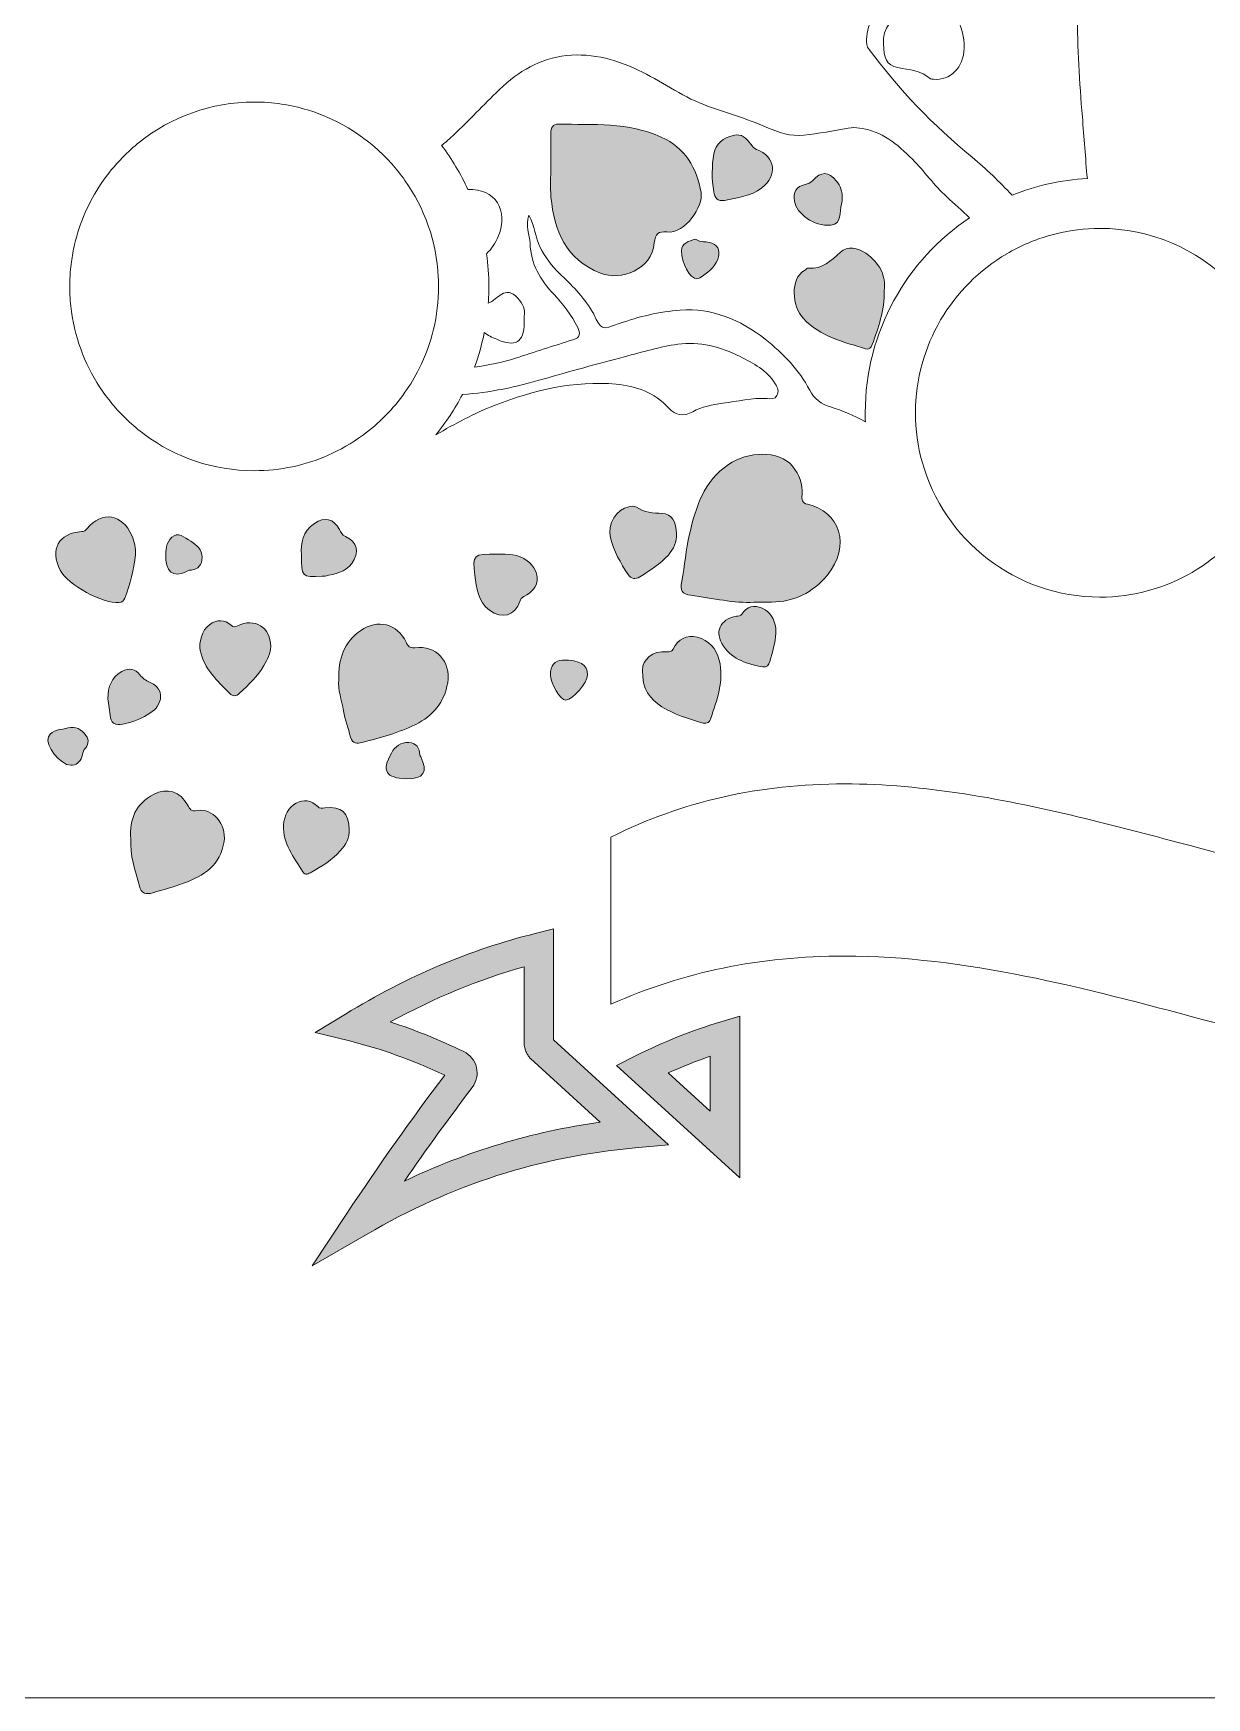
# Model space of a CAD drawing. Header units: inches. Extents: x 0 to 12, y -12 to 0.
# Drawn here: x 2.3 to 6.04, y -12 to -6.7 of the extents above; entities that cross this region are included whole.
import ezdxf

# ---------------------------------------------------------------- set-up
doc = ezdxf.new("R2010")
doc.units = ezdxf.units.IN
doc.header["$MEASUREMENT"] = 0
doc.layers.add('Layer 1', color=7, linetype='Continuous')

# ---------------------------------------------------------------- blocks, each defined once
blk = doc.blocks.new('block 2')
at = {"layer": 'Layer 1', "true_color": 0xffffff}
h = blk.add_hatch(color=7, dxfattribs=at)
h.dxf.hatch_style = 2
edge = h.paths.add_edge_path()
edge.add_spline(control_points=[(4.4255, -7.2035), (4.4119, -7.1244), (4.3746, -7.0615), (4.2987, -7.0266), (4.1937, -6.9784), (4.0813, -6.9883), (3.9706, -6.9852), (3.9523, -6.9847), (3.9465, -6.9981), (3.9466, -7.0149), (3.9468, -7.0503), (3.9466, -7.0856), (3.9467, -7.121), (3.9467, -7.1533), (3.9441, -7.1858), (3.9472, -7.2177), (3.9577, -7.3254), (3.993, -7.4155), (4.1052, -7.4603), (4.1696, -7.486), (4.2685, -7.449), (4.2763, -7.3639), (4.279, -7.3338), (4.29, -7.3264), (4.3161, -7.329), (4.3764, -7.335), (4.4328, -7.2458), (4.4255, -7.2035)], knot_values=[0, 0, 0, 0, 1, 1, 1, 2, 2, 2, 3, 3, 3, 4, 4, 4, 5, 5, 5, 6, 6, 6, 7, 7, 7, 8, 8, 8, 9, 9, 9, 9], degree=3, periodic=1)
h = blk.add_hatch(color=7, dxfattribs=at)
h.dxf.hatch_style = 2
edge = h.paths.add_edge_path()
edge.add_spline(control_points=[(4.602, -7.0657), (4.5932, -7.0623), (4.589, -7.0564), (4.5843, -7.0496), (4.5707, -7.0298), (4.554, -7.0145), (4.5279, -7.021), (4.4966, -7.0289), (4.471, -7.0483), (4.4659, -7.0798), (4.4596, -7.1194), (4.459, -7.1604), (4.4657, -7.2007), (4.4689, -7.2198), (4.4779, -7.2314), (4.4999, -7.2287), (4.5406, -7.2192), (4.584, -7.2151), (4.6185, -7.1887), (4.6711, -7.1484), (4.6625, -7.089), (4.602, -7.0657)], knot_values=[0, 0, 0, 0, 1, 1, 1, 2, 2, 2, 3, 3, 3, 4, 4, 4, 5, 5, 5, 6, 6, 6, 7, 7, 7, 7], degree=3, periodic=1)
h = blk.add_hatch(color=7, dxfattribs=at)
h.dxf.hatch_style = 2
edge = h.paths.add_edge_path()
edge.add_spline(control_points=[(4.8385, -7.3072), (4.8761, -7.3041), (4.8645, -7.2645), (4.8729, -7.2403), (4.8752, -7.2336), (4.8751, -7.226), (4.8753, -7.2247), (4.8763, -7.199), (4.8687, -7.182), (4.8569, -7.1671), (4.8319, -7.1356), (4.8071, -7.1349), (4.7807, -7.1655), (4.7738, -7.1735), (4.766, -7.1752), (4.7567, -7.1774), (4.7289, -7.1839), (4.718, -7.2017), (4.7228, -7.2306), (4.7294, -7.2708), (4.7846, -7.3115), (4.8385, -7.3072)], knot_values=[0, 0, 0, 0, 1, 1, 1, 2, 2, 2, 3, 3, 3, 4, 4, 4, 5, 5, 5, 6, 6, 6, 7, 7, 7, 7], degree=3, periodic=1)
h = blk.add_hatch(color=7, dxfattribs=at)
h.dxf.hatch_style = 2
edge = h.paths.add_edge_path()
edge.add_spline(control_points=[(4.4599, -7.3645), (4.4432, -7.3579), (4.4232, -7.3628), (4.4076, -7.3523), (4.3857, -7.3578), (4.3645, -7.3633), (4.363, -7.3894), (4.361, -7.4262), (4.3912, -7.479), (4.4121, -7.4779), (4.4151, -7.4777), (4.4186, -7.4771), (4.421, -7.4755), (4.4444, -7.4599), (4.4676, -7.4436), (4.4783, -7.4164), (4.4868, -7.3948), (4.4834, -7.3738), (4.4599, -7.3645)], knot_values=[0, 0, 0, 0, 1, 1, 1, 2, 2, 2, 3, 3, 3, 4, 4, 4, 5, 5, 5, 6, 6, 6, 6], degree=3, periodic=1)
h = blk.add_hatch(color=7, dxfattribs=at)
h.dxf.hatch_style = 2
edge = h.paths.add_edge_path()
edge.add_spline(control_points=[(4.9707, -7.6878), (4.9896, -7.6341), (5.01, -7.5807), (5.0091, -7.5152), (5.0154, -7.4685), (4.9939, -7.4273), (4.9504, -7.3969), (4.9243, -7.3786), (4.8917, -7.3728), (4.8692, -7.3932), (4.8389, -7.4207), (4.8124, -7.4482), (4.7675, -7.444), (4.7635, -7.4436), (4.759, -7.4495), (4.7545, -7.452), (4.709, -7.4777), (4.7141, -7.5649), (4.7514, -7.605), (4.8051, -7.6627), (4.8789, -7.679), (4.9497, -7.7013), (4.9602, -7.7045), (4.967, -7.6982), (4.9707, -7.6878)], knot_values=[0, 0, 0, 0, 1, 1, 1, 2, 2, 2, 3, 3, 3, 4, 4, 4, 5, 5, 5, 6, 6, 6, 7, 7, 7, 8, 8, 8, 8], degree=3, periodic=1)
h = blk.add_hatch(color=7, dxfattribs=at)
h.dxf.hatch_style = 2
edge = h.paths.add_edge_path()
edge.add_spline(control_points=[(4.7165, -8.075), (4.6732, -8.0222), (4.5736, -8.0291), (4.5127, -8.0698), (4.4332, -8.123), (4.4087, -8.2058), (4.3885, -8.2919), (4.3768, -8.3416), (4.3739, -8.3926), (4.3636, -8.4422), (4.3576, -8.4709), (4.365, -8.4834), (4.3928, -8.4869), (4.4628, -8.4956), (4.5318, -8.5131), (4.5939, -8.5087), (4.6188, -8.5087), (4.6344, -8.509), (4.65, -8.5087), (4.7217, -8.5072), (4.7804, -8.4786), (4.8266, -8.4239), (4.9061, -8.3299), (4.866, -8.2172), (4.7645, -8.1969), (4.7451, -8.193), (4.746, -8.1803), (4.7471, -8.1665), (4.7499, -8.1316), (4.7393, -8.1028), (4.7165, -8.075)], knot_values=[0, 0, 0, 0, 1, 1, 1, 2, 2, 2, 3, 3, 3, 4, 4, 4, 5, 5, 5, 6, 6, 6, 7, 7, 7, 8, 8, 8, 9, 9, 9, 10, 10, 10, 10], degree=3, periodic=1)
h = blk.add_hatch(color=7, dxfattribs=at)
h.dxf.hatch_style = 2
edge = h.paths.add_edge_path()
edge.add_spline(control_points=[(2.4692, -8.2743), (2.4641, -8.2806), (2.4598, -8.2833), (2.4515, -8.2838), (2.3786, -8.2885), (2.3498, -8.3409), (2.3835, -8.4068), (2.407, -8.4529), (2.5205, -8.5149), (2.5711, -8.5099), (2.5809, -8.5089), (2.5865, -8.5043), (2.5896, -8.4959), (2.6061, -8.451), (2.6187, -8.4051), (2.6232, -8.3573), (2.6241, -8.3361), (2.6201, -8.3162), (2.6116, -8.2966), (2.5813, -8.2271), (2.5164, -8.2166), (2.4692, -8.2743)], knot_values=[0, 0, 0, 0, 1, 1, 1, 2, 2, 2, 3, 3, 3, 4, 4, 4, 5, 5, 5, 6, 6, 6, 7, 7, 7, 7], degree=3, periodic=1)
h = blk.add_hatch(color=7, dxfattribs=at)
h.dxf.hatch_style = 2
edge = h.paths.add_edge_path()
edge.add_spline(control_points=[(4.3469, -8.2905), (4.3466, -8.2538), (4.3308, -8.2266), (4.3023, -8.2256), (4.2726, -8.2247), (4.2449, -8.2236), (4.2195, -8.2058), (4.2139, -8.2018), (4.2033, -8.2033), (4.1954, -8.2045), (4.1572, -8.2103), (4.1259, -8.2616), (4.1363, -8.3033), (4.1469, -8.3459), (4.1686, -8.3838), (4.1929, -8.42), (4.2027, -8.4346), (4.2152, -8.4371), (4.2303, -8.4277), (4.2627, -8.4073), (4.2955, -8.3877), (4.3212, -8.3584), (4.3385, -8.3388), (4.3475, -8.3166), (4.3469, -8.2905)], knot_values=[0, 0, 0, 0, 1, 1, 1, 2, 2, 2, 3, 3, 3, 4, 4, 4, 5, 5, 5, 6, 6, 6, 7, 7, 7, 8, 8, 8, 8], degree=3, periodic=1)
h = blk.add_hatch(color=7, dxfattribs=at)
h.dxf.hatch_style = 2
edge = h.paths.add_edge_path()
edge.add_spline(control_points=[(3.2186, -8.4258), (3.2217, -8.4257), (3.225, -8.4261), (3.228, -8.4254), (3.2592, -8.4183), (3.2914, -8.4137), (3.3127, -8.3851), (3.3379, -8.3512), (3.3303, -8.315), (3.2926, -8.2998), (3.2809, -8.2951), (3.2785, -8.2861), (3.2736, -8.2772), (3.2546, -8.2425), (3.2263, -8.2356), (3.1932, -8.2577), (3.1554, -8.283), (3.1499, -8.3211), (3.1521, -8.3571), (3.1521, -8.4288), (3.1521, -8.4288), (3.2186, -8.4258)], knot_values=[0, 0, 0, 0, 1, 1, 1, 2, 2, 2, 3, 3, 3, 4, 4, 4, 5, 5, 5, 6, 6, 6, 7, 7, 7, 7], degree=3, periodic=1)
h = blk.add_hatch(color=7, dxfattribs=at)
h.dxf.hatch_style = 2
edge = h.paths.add_edge_path()
edge.add_spline(control_points=[(2.7855, -8.4108), (2.7883, -8.4094), (2.7911, -8.4072), (2.7939, -8.4071), (2.8161, -8.4061), (2.832, -8.3972), (2.8352, -8.3737), (2.8385, -8.3493), (2.8264, -8.3319), (2.8067, -8.3195), (2.7878, -8.3077), (2.7647, -8.2871), (2.7464, -8.2968), (2.7241, -8.3085), (2.7199, -8.3391), (2.7198, -8.3545), (2.718, -8.4139), (2.7441, -8.4317), (2.7855, -8.4108)], knot_values=[0, 0, 0, 0, 1, 1, 1, 2, 2, 2, 3, 3, 3, 4, 4, 4, 5, 5, 5, 6, 6, 6, 6], degree=3, periodic=1)
h = blk.add_hatch(color=7, dxfattribs=at)
h.dxf.hatch_style = 2
edge = h.paths.add_edge_path()
edge.add_spline(control_points=[(3.8716, -8.3767), (3.8428, -8.3538), (3.8095, -8.3564), (3.7764, -8.3558), (3.6996, -8.3552), (3.6959, -8.3571), (3.7046, -8.4229), (3.71, -8.4633), (3.714, -8.506), (3.7512, -8.5344), (3.79, -8.564), (3.8336, -8.552), (3.8482, -8.5061), (3.8506, -8.4987), (3.8534, -8.4939), (3.8611, -8.4904), (3.9136, -8.4663), (3.9178, -8.4136), (3.8716, -8.3767)], knot_values=[0, 0, 0, 0, 1, 1, 1, 2, 2, 2, 3, 3, 3, 4, 4, 4, 5, 5, 5, 6, 6, 6, 6], degree=3, periodic=1)
h = blk.add_hatch(color=7, dxfattribs=at)
h.dxf.hatch_style = 2
edge = h.paths.add_edge_path()
edge.add_spline(control_points=[(4.62, -8.5279), (4.5955, -8.5178), (4.5709, -8.5211), (4.5548, -8.5472), (4.5513, -8.5529), (4.5443, -8.5526), (4.5381, -8.5537), (4.4841, -8.5632), (4.4663, -8.6037), (4.497, -8.6492), (4.5267, -8.6932), (4.5742, -8.7055), (4.6224, -8.7152), (4.635, -8.7178), (4.6415, -8.7085), (4.6443, -8.6978), (4.6523, -8.6679), (4.6622, -8.6384), (4.6635, -8.6071), (4.6635, -8.6019), (4.6641, -8.5967), (4.6634, -8.5916), (4.6595, -8.5632), (4.6466, -8.5388), (4.62, -8.5279)], knot_values=[0, 0, 0, 0, 1, 1, 1, 2, 2, 2, 3, 3, 3, 4, 4, 4, 5, 5, 5, 6, 6, 6, 7, 7, 7, 8, 8, 8, 8], degree=3, periodic=1)
h = blk.add_hatch(color=7, dxfattribs=at)
h.dxf.hatch_style = 2
edge = h.paths.add_edge_path()
edge.add_spline(control_points=[(2.9552, -8.7988), (2.9837, -8.7716), (3.0131, -8.7449), (3.0326, -8.7102), (3.043, -8.6916), (3.0541, -8.6723), (3.0541, -8.6496), (3.0543, -8.589), (3.0028, -8.5568), (2.9488, -8.5844), (2.941, -8.5884), (2.9355, -8.5891), (2.9294, -8.5835), (2.9067, -8.5625), (2.8824, -8.5636), (2.8589, -8.5807), (2.8355, -8.5977), (2.8245, -8.6377), (2.8297, -8.663), (2.8419, -8.7217), (2.8837, -8.7591), (2.9229, -8.7988), (2.934, -8.81), (2.9443, -8.8092), (2.9552, -8.7988)], knot_values=[0, 0, 0, 0, 1, 1, 1, 2, 2, 2, 3, 3, 3, 4, 4, 4, 5, 5, 5, 6, 6, 6, 7, 7, 7, 8, 8, 8, 8], degree=3, periodic=1)
h = blk.add_hatch(color=7, dxfattribs=at)
h.dxf.hatch_style = 2
edge = h.paths.add_edge_path()
edge.add_spline(control_points=[(3.618, -8.7653), (3.6289, -8.6972), (3.5811, -8.6453), (3.5132, -8.6537), (3.4965, -8.6558), (3.492, -8.649), (3.486, -8.6366), (3.4566, -8.5765), (3.3953, -8.5613), (3.3402, -8.5997), (3.2876, -8.6365), (3.2692, -8.6891), (3.271, -8.7569), (3.2671, -8.7869), (3.2806, -8.8205), (3.2861, -8.8552), (3.2907, -8.8836), (3.3012, -8.9111), (3.3087, -8.9391), (3.3143, -8.9605), (3.3296, -8.9594), (3.3456, -8.9554), (3.404, -8.9408), (3.4621, -8.9248), (3.5162, -8.8981), (3.5711, -8.871), (3.6079, -8.8278), (3.618, -8.7653)], knot_values=[0, 0, 0, 0, 1, 1, 1, 2, 2, 2, 3, 3, 3, 4, 4, 4, 5, 5, 5, 6, 6, 6, 7, 7, 7, 8, 8, 8, 9, 9, 9, 9], degree=3, periodic=1)
h = blk.add_hatch(color=7, dxfattribs=at)
h.dxf.hatch_style = 2
edge = h.paths.add_edge_path()
edge.add_spline(control_points=[(4.2386, -8.7251), (4.2373, -8.7856), (4.2629, -8.8187), (4.3006, -8.8424), (4.3394, -8.8668), (4.3839, -8.879), (4.4274, -8.8927), (4.4397, -8.8966), (4.4513, -8.8947), (4.4557, -8.8812), (4.4755, -8.8202), (4.5002, -8.7591), (4.4831, -8.6932), (4.4738, -8.6574), (4.451, -8.6293), (4.4133, -8.6205), (4.3792, -8.6126), (4.3519, -8.6258), (4.3361, -8.6582), (4.3316, -8.6676), (4.3262, -8.6677), (4.3165, -8.6668), (4.2702, -8.6625), (4.2388, -8.6918), (4.2386, -8.7251)], knot_values=[0, 0, 0, 0, 1, 1, 1, 2, 2, 2, 3, 3, 3, 4, 4, 4, 5, 5, 5, 6, 6, 6, 7, 7, 7, 8, 8, 8, 8], degree=3, periodic=1)
h = blk.add_hatch(color=7, dxfattribs=at)
h.dxf.hatch_style = 2
edge = h.paths.add_edge_path()
edge.add_spline(control_points=[(3.9937, -8.8207), (4.0183, -8.8186), (4.0637, -8.7667), (4.0639, -8.7405), (4.0641, -8.7077), (4.0388, -8.6928), (3.9838, -8.6934), (3.9597, -8.6936), (3.945, -8.7114), (3.9452, -8.74), (3.9453, -8.7674), (3.9781, -8.822), (3.9937, -8.8207)], knot_values=[0, 0, 0, 0, 1, 1, 1, 2, 2, 2, 3, 3, 3, 4, 4, 4, 4], degree=3, periodic=1)
h = blk.add_hatch(color=7, dxfattribs=at)
h.dxf.hatch_style = 2
edge = h.paths.add_edge_path()
edge.add_spline(control_points=[(2.535, -8.8169), (2.5375, -8.834), (2.5404, -8.8555), (2.5441, -8.877), (2.5457, -8.8864), (2.5497, -8.8947), (2.5605, -8.8973), (2.5912, -8.9047), (2.676, -8.869), (2.6927, -8.8416), (2.7131, -8.8082), (2.7043, -8.7779), (2.6683, -8.7635), (2.6552, -8.7583), (2.6464, -8.751), (2.6375, -8.7402), (2.6224, -8.7218), (2.6035, -8.7159), (2.5798, -8.7294), (2.5467, -8.7481), (2.5362, -8.7772), (2.535, -8.8169)], knot_values=[0, 0, 0, 0, 1, 1, 1, 2, 2, 2, 3, 3, 3, 4, 4, 4, 5, 5, 5, 6, 6, 6, 7, 7, 7, 7], degree=3, periodic=1)
h = blk.add_hatch(color=7, dxfattribs=at)
h.dxf.hatch_style = 2
edge = h.paths.add_edge_path()
edge.add_spline(control_points=[(2.4526, -9.0015), (2.4552, -8.9938), (2.4554, -8.9841), (2.4604, -8.9784), (2.4731, -8.964), (2.4768, -8.9497), (2.4655, -8.9334), (2.4518, -8.9137), (2.4316, -8.9029), (2.4091, -8.9095), (2.3873, -8.9159), (2.3578, -8.9129), (2.3464, -8.9375), (2.3341, -8.9642), (2.3842, -9.028), (2.4171, -9.0286), (2.4336, -9.0279), (2.4466, -9.0195), (2.4526, -9.0015)], knot_values=[0, 0, 0, 0, 1, 1, 1, 2, 2, 2, 3, 3, 3, 4, 4, 4, 5, 5, 5, 6, 6, 6, 6], degree=3, periodic=1)
h = blk.add_hatch(color=7, dxfattribs=at)
h.dxf.hatch_style = 2
edge = h.paths.add_edge_path()
edge.add_spline(control_points=[(3.4942, -8.9561), (3.4683, -8.9551), (3.4511, -8.9679), (3.4389, -8.9896), (3.4068, -9.0463), (3.4206, -9.0696), (3.4874, -9.0714), (3.5415, -9.0728), (3.556, -9.05), (3.5322, -9.0011), (3.5313, -8.9992), (3.53, -8.9973), (3.5298, -8.9954), (3.5273, -8.9738), (3.5197, -8.9571), (3.4942, -8.9561)], knot_values=[0, 0, 0, 0, 1, 1, 1, 2, 2, 2, 3, 3, 3, 4, 4, 4, 5, 5, 5, 5], degree=3, periodic=1)
h = blk.add_hatch(color=7, dxfattribs=at)
h.dxf.hatch_style = 2
edge = h.paths.add_edge_path()
edge.add_spline(control_points=[(2.8207, -9.1729), (2.8008, -9.1763), (2.7966, -9.1691), (2.7891, -9.155), (2.7663, -9.1118), (2.724, -9.099), (2.6812, -9.1212), (2.6245, -9.1506), (2.6036, -9.1991), (2.6086, -9.2636), (2.6044, -9.3139), (2.6236, -9.363), (2.6357, -9.4133), (2.6416, -9.4377), (2.6581, -9.441), (2.6788, -9.4348), (2.7116, -9.425), (2.7447, -9.4159), (2.7768, -9.4043), (2.8412, -9.3811), (2.8948, -9.3461), (2.9056, -9.271), (2.9135, -9.2163), (2.8699, -9.1645), (2.8207, -9.1729)], knot_values=[0, 0, 0, 0, 1, 1, 1, 2, 2, 2, 3, 3, 3, 4, 4, 4, 5, 5, 5, 6, 6, 6, 7, 7, 7, 8, 8, 8, 8], degree=3, periodic=1)
h = blk.add_hatch(color=7, dxfattribs=at)
h.dxf.hatch_style = 2
edge = h.paths.add_edge_path()
edge.add_spline(control_points=[(3.3041, -9.2334), (3.3038, -9.1792), (3.2797, -9.1582), (3.227, -9.1645), (3.2182, -9.1655), (3.2104, -9.1667), (3.2039, -9.16), (3.1837, -9.1393), (3.1588, -9.1364), (3.1356, -9.1493), (3.1101, -9.1635), (3.0969, -9.1874), (3.0953, -9.2186), (3.0922, -9.2787), (3.1284, -9.3215), (3.1568, -9.368), (3.1645, -9.3807), (3.1754, -9.3739), (3.184, -9.3692), (3.2179, -9.3507), (3.2501, -9.3296), (3.276, -9.3009), (3.2935, -9.2815), (3.3074, -9.2591), (3.3041, -9.2334)], knot_values=[0, 0, 0, 0, 1, 1, 1, 2, 2, 2, 3, 3, 3, 4, 4, 4, 5, 5, 5, 6, 6, 6, 7, 7, 7, 8, 8, 8, 8], degree=3, periodic=1)
h = blk.add_hatch(color=7, dxfattribs=at)
h.dxf.hatch_style = 2
edge = h.paths.add_edge_path()
edge.add_spline(control_points=[(3.9553, -9.5501), (3.9553, -9.5501), (3.8971, -9.5644), (3.8971, -9.5644), (3.6885, -9.6164), (3.4904, -9.7004), (3.2921, -9.8215), (3.2921, -9.8215), (3.1961, -9.8801), (3.1961, -9.8801), (3.1961, -9.8801), (3.3051, -9.9069), (3.3051, -9.9069), (3.4053, -9.9318), (3.5074, -9.9683), (3.6085, -10.0159), (3.5018, -10.1572), (3.3999, -10.3015), (3.2971, -10.4566), (3.2971, -10.4566), (3.1867, -10.6234), (3.1867, -10.6234), (3.1867, -10.6234), (3.3597, -10.5233), (3.3597, -10.5233), (3.6349, -10.3637), (3.9068, -10.2761), (4.2158, -10.2475), (4.2158, -10.2475), (4.3214, -10.2378), (4.3214, -10.2378), (4.3214, -10.2378), (3.9553, -9.9036), (3.9553, -9.9036), (3.9553, -9.9036), (3.9553, -9.5501), (3.9553, -9.5501)], knot_values=[0, 0, 0, 0, 1, 1, 1, 2, 2, 2, 3, 3, 3, 4, 4, 4, 5, 5, 5, 6, 6, 6, 7, 7, 7, 8, 8, 8, 9, 9, 9, 10, 10, 10, 11, 11, 11, 12, 12, 12, 12], degree=3, periodic=1)
edge = h.paths.add_edge_path()
edge.add_spline(control_points=[(4.104, -10.1661), (3.8862, -10.1965), (3.68, -10.2584), (3.48, -10.3537), (3.551, -10.2511), (3.6225, -10.1525), (3.6964, -10.0553), (3.7101, -10.0371), (3.7151, -10.0137), (3.7099, -9.9916), (3.7044, -9.9694), (3.6897, -9.9509), (3.669, -9.9409), (3.5914, -9.9033), (3.5133, -9.8718), (3.4353, -9.8466), (3.5754, -9.7697), (3.7161, -9.7118), (3.8615, -9.6708), (3.8615, -9.6708), (3.8615, -9.9116), (3.8615, -9.9116), (3.8615, -9.9176), (3.8622, -9.9233), (3.8638, -9.9291), (3.8642, -9.9311), (3.8647, -9.9332), (3.8654, -9.9351), (3.8667, -9.9389), (3.8681, -9.9423), (3.8701, -9.9465), (3.871, -9.9482), (3.8721, -9.9498), (3.8731, -9.9516), (3.8753, -9.9551), (3.8776, -9.9582), (3.8803, -9.9614), (3.8808, -9.9621), (3.8815, -9.9628), (3.8821, -9.9633), (3.8821, -9.9633), (4.104, -10.1661), (4.104, -10.1661)], knot_values=[0, 0, 0, 0, 1, 1, 1, 2, 2, 2, 3, 3, 3, 4, 4, 4, 5, 5, 5, 6, 6, 6, 7, 7, 7, 8, 8, 8, 9, 9, 9, 10, 10, 10, 11, 11, 11, 12, 12, 12, 13, 13, 13, 14, 14, 14, 14], degree=3, periodic=1)
h = blk.add_hatch(color=7, dxfattribs=at)
h.dxf.hatch_style = 2
edge = h.paths.add_edge_path()
edge.add_spline(control_points=[(4.2168, -9.9546), (4.2168, -9.9546), (4.156, -9.985), (4.156, -9.985), (4.156, -9.985), (4.5483, -10.3429), (4.5483, -10.3429), (4.5483, -10.3429), (4.5483, -9.8282), (4.5483, -9.8282), (4.5483, -9.8282), (4.4878, -9.8464), (4.4878, -9.8464), (4.3954, -9.8741), (4.3043, -9.9105), (4.2168, -9.9546)], knot_values=[0, 0, 0, 0, 1, 1, 1, 2, 2, 2, 3, 3, 3, 4, 4, 4, 5, 5, 5, 5], degree=3, periodic=1)
edge = h.paths.add_edge_path()
edge.add_spline(control_points=[(4.4546, -10.1305), (4.4546, -10.1305), (4.321, -10.0087), (4.321, -10.0087), (4.3647, -9.989), (4.4094, -9.9712), (4.4546, -9.9557), (4.4546, -9.9557), (4.4546, -10.1305), (4.4546, -10.1305)], knot_values=[0, 0, 0, 0, 1, 1, 1, 2, 2, 2, 3, 3, 3, 3], degree=3, periodic=1)
at = {"layer": 'Layer 1', "lineweight": 0}
for points, knots in [([(5.4164, -7.2118), (5.3758, -7.1693), (5.3342, -7.1279), (5.2887, -7.0909), (5.1647, -6.9897), (5.0567, -6.8747), (4.9606, -6.7475), (4.9528, -6.7371), (4.9511, -6.7269), (4.9521, -6.7155), (4.9568, -6.6616), (4.9803, -6.6162), (5.0168, -6.5776), (5.0286, -6.5651), (5.041, -6.553), (5.0533, -6.5411), (5.0786, -6.5568), (5.1049, -6.5709), (5.1319, -6.5834), (5.132, -6.5835), (5.132, -6.5835), (5.1321, -6.5835), (5.1109, -6.594), (5.0901, -6.6052), (5.0718, -6.6202), (5.0373, -6.6485), (5.0023, -6.6781), (5.0066, -6.729), (5.0066, -6.774), (5.0163, -6.7979), (5.0517, -6.8053), (5.0887, -6.813), (5.1265, -6.8136), (5.1564, -6.841), (5.1582, -6.8427), (5.1624, -6.842), (5.1655, -6.8423), (5.2195, -6.8475), (5.2622, -6.8048), (5.2636, -6.7427), (5.2646, -6.6978), (5.2483, -6.6587), (5.2292, -6.6207), (5.2978, -6.6415), (5.3706, -6.6528), (5.446, -6.6528), (5.5075, -6.6528), (5.5672, -6.6453), (5.6244, -6.6311), (5.6242, -6.7416), (5.631, -6.8519), (5.6401, -6.9625), (5.6457, -7.0279), (5.6497, -7.0934), (5.656, -7.1586), (5.5717, -7.163), (5.4911, -7.1815), (5.4164, -7.2118)], [0, 0, 0, 0, 1, 1, 1, 2, 2, 2, 3, 3, 3, 4, 4, 4, 5, 5, 5, 6, 6, 6, 7, 7, 7, 8, 8, 8, 9, 9, 9, 10, 10, 10, 11, 11, 11, 12, 12, 12, 13, 13, 13, 14, 14, 14, 15, 15, 15, 16, 16, 16, 17, 17, 17, 18, 18, 18, 19, 19, 19, 19]), ([(4.8378, -7.8864), (4.8096, -7.8776), (4.7858, -7.8608), (4.7715, -7.833), (4.7374, -7.7675), (4.6867, -7.7158), (4.6292, -7.6707), (4.5499, -7.6083), (4.4608, -7.5707), (4.3588, -7.5782), (4.2926, -7.583), (4.2275, -7.5984), (4.1649, -7.6207), (4.1072, -7.6414), (4.1072, -7.6423), (4.0835, -7.5905), (4.0818, -7.5868), (4.0794, -7.5832), (4.0772, -7.5798), (4.0492, -7.5344), (4.0121, -7.4971), (3.9736, -7.4605), (3.9486, -7.4368), (3.9289, -7.4096), (3.9132, -7.3783), (3.8972, -7.3466), (3.8958, -7.31), (3.8767, -7.2754), (3.8651, -7.3096), (3.8793, -7.3372), (3.8804, -7.3654), (3.8831, -7.4308), (3.9122, -7.4812), (3.956, -7.5273), (3.9858, -7.5587), (4.0128, -7.5936), (4.0322, -7.6329), (4.0412, -7.6511), (4.0421, -7.6651), (4.0167, -7.6728), (3.9554, -7.6914), (3.895, -7.7119), (3.8339, -7.7312), (3.7907, -7.7447), (3.7472, -7.754), (3.7036, -7.7596), (3.7167, -7.7241), (3.7271, -7.6873), (3.7346, -7.6496), (3.7346, -7.6495), (3.7346, -7.6495), (3.7346, -7.6494), (3.7455, -7.6581), (3.7594, -7.6646), (3.7745, -7.671), (3.8343, -7.6966), (3.8606, -7.6824), (3.8621, -7.6177), (3.8622, -7.6126), (3.8617, -7.6074), (3.8613, -7.5979), (3.8659, -7.5777), (3.858, -7.5578), (3.8412, -7.5397), (3.8009, -7.4964), (3.7774, -7.5439), (3.7472, -7.5563), (3.7485, -7.5384), (3.7492, -7.5205), (3.7492, -7.5023), (3.7492, -7.4672), (3.7467, -7.4325), (3.7419, -7.3986), (3.7572, -7.3834), (3.77, -7.3653), (3.7794, -7.3429), (3.8144, -7.2605), (3.7683, -7.189), (3.6825, -7.1937), (3.6597, -7.1436), (3.6315, -7.0965), (3.5987, -7.053), (3.6083, -7.0455), (3.6178, -7.0376), (3.6268, -7.0293), (3.6769, -6.983), (3.7237, -6.9329), (3.7724, -6.8851), (3.831, -6.8271), (3.8982, -6.7814), (3.9807, -6.7689), (4.0658, -6.7558), (4.1469, -6.7758), (4.225, -6.8128), (4.2963, -6.8464), (4.3599, -6.8947), (4.4336, -6.923), (4.5003, -6.9484), (4.5696, -6.9669), (4.6351, -6.9958), (4.6724, -7.0121), (4.7115, -7.0248), (4.7528, -7.0204), (4.8001, -7.0153), (4.8469, -7.0062), (4.894, -6.998), (4.9065, -6.9957), (4.9179, -6.9959), (4.9306, -6.9978), (5.0011, -7.0068), (5.0511, -7.0496), (5.0986, -7.0972), (5.1368, -7.1354), (5.1676, -7.1801), (5.2079, -7.2168), (5.2322, -7.239), (5.2568, -7.2611), (5.281, -7.2836), (5.0806, -7.4178), (4.9483, -7.6462), (4.9483, -7.9051), (4.9483, -7.9148), (4.9485, -7.9244), (4.9489, -7.934), (4.9139, -7.9147), (4.8771, -7.8984), (4.8378, -7.8864)], [0, 0, 0, 0, 1, 1, 1, 2, 2, 2, 3, 3, 3, 4, 4, 4, 5, 5, 5, 6, 6, 6, 7, 7, 7, 8, 8, 8, 9, 9, 9, 10, 10, 10, 11, 11, 11, 12, 12, 12, 13, 13, 13, 14, 14, 14, 15, 15, 15, 16, 16, 16, 17, 17, 17, 18, 18, 18, 19, 19, 19, 20, 20, 20, 21, 21, 21, 22, 22, 22, 23, 23, 23, 24, 24, 24, 25, 25, 25, 26, 26, 26, 27, 27, 27, 28, 28, 28, 29, 29, 29, 30, 30, 30, 31, 31, 31, 32, 32, 32, 33, 33, 33, 34, 34, 34, 35, 35, 35, 36, 36, 36, 37, 37, 37, 38, 38, 38, 39, 39, 39, 40, 40, 40, 41, 41, 41, 42, 42, 42, 42]), ([(2.4192, -7.4244), (2.4217, -7.4057), (2.4251, -7.3871), (2.4294, -7.3689), (2.4458, -7.2984), (2.4749, -7.2329), (2.5142, -7.1747), (2.5344, -7.1448), (2.5572, -7.1169), (2.5824, -7.0912), (2.5992, -7.074), (2.6171, -7.0578), (2.636, -7.0429), (2.7364, -6.9628), (2.8635, -6.9148), (3.0015, -6.9148), (3.0607, -6.9148), (3.1178, -6.9236), (3.1717, -6.9401), (3.2764, -6.9718), (3.3687, -7.0319), (3.4397, -7.1116), (3.4549, -7.1284), (3.4689, -7.1462), (3.4819, -7.1648), (3.5442, -7.253), (3.5828, -7.3589), (3.5882, -7.4734), (3.5888, -7.483), (3.589, -7.4926), (3.589, -7.5023), (3.589, -7.5964), (3.5668, -7.6854), (3.5272, -7.7643), (3.514, -7.7907), (3.4989, -7.8159), (3.4819, -7.8398), (3.4447, -7.8929), (3.3989, -7.9394), (3.3465, -7.9773), (3.3125, -8.0022), (3.2757, -8.0234), (3.2368, -8.0405), (3.1647, -8.0722), (3.0851, -8.0898), (3.0015, -8.0898), (2.871, -8.0898), (2.7501, -8.0469), (2.6525, -7.9746), (2.6142, -7.9462), (2.5793, -7.9132), (2.549, -7.8764), (2.4919, -7.8076), (2.4503, -7.7255), (2.4293, -7.6357), (2.4246, -7.6155), (2.421, -7.595), (2.4185, -7.5741), (2.4156, -7.5505), (2.414, -7.5266), (2.414, -7.5023), (2.414, -7.4871), (2.4146, -7.4718), (2.4157, -7.4568), (2.4167, -7.4459), (2.4178, -7.4351), (2.4192, -7.4244)], [0, 0, 0, 0, 1, 1, 1, 2, 2, 2, 3, 3, 3, 4, 4, 4, 5, 5, 5, 6, 6, 6, 7, 7, 7, 8, 8, 8, 9, 9, 9, 10, 10, 10, 11, 11, 11, 12, 12, 12, 13, 13, 13, 14, 14, 14, 15, 15, 15, 16, 16, 16, 17, 17, 17, 18, 18, 18, 19, 19, 19, 20, 20, 20, 21, 21, 21, 22, 22, 22, 22]), ([(4.4255, -7.2035), (4.4119, -7.1244), (4.3746, -7.0615), (4.2987, -7.0266), (4.1937, -6.9784), (4.0813, -6.9883), (3.9706, -6.9852), (3.9523, -6.9847), (3.9465, -6.9981), (3.9466, -7.0149), (3.9468, -7.0503), (3.9466, -7.0856), (3.9467, -7.121), (3.9467, -7.1533), (3.9441, -7.1858), (3.9472, -7.2177), (3.9577, -7.3254), (3.993, -7.4155), (4.1052, -7.4603), (4.1696, -7.486), (4.2685, -7.449), (4.2763, -7.3639), (4.279, -7.3338), (4.29, -7.3264), (4.3161, -7.329), (4.3764, -7.335), (4.4328, -7.2458), (4.4255, -7.2035)], [0, 0, 0, 0, 1, 1, 1, 2, 2, 2, 3, 3, 3, 4, 4, 4, 5, 5, 5, 6, 6, 6, 7, 7, 7, 8, 8, 8, 9, 9, 9, 9]), ([(4.602, -7.0657), (4.5932, -7.0623), (4.589, -7.0564), (4.5843, -7.0496), (4.5707, -7.0298), (4.554, -7.0145), (4.5279, -7.021), (4.4966, -7.0289), (4.471, -7.0483), (4.4659, -7.0798), (4.4596, -7.1194), (4.459, -7.1604), (4.4657, -7.2007), (4.4689, -7.2198), (4.4779, -7.2314), (4.4999, -7.2287), (4.5406, -7.2192), (4.584, -7.2151), (4.6185, -7.1887), (4.6711, -7.1484), (4.6625, -7.089), (4.602, -7.0657)], [0, 0, 0, 0, 1, 1, 1, 2, 2, 2, 3, 3, 3, 4, 4, 4, 5, 5, 5, 6, 6, 6, 7, 7, 7, 7]), ([(4.8385, -7.3072), (4.8761, -7.3041), (4.8645, -7.2645), (4.8729, -7.2403), (4.8752, -7.2336), (4.8751, -7.226), (4.8753, -7.2247), (4.8763, -7.199), (4.8687, -7.182), (4.8569, -7.1671), (4.8319, -7.1356), (4.8071, -7.1349), (4.7807, -7.1655), (4.7738, -7.1735), (4.766, -7.1752), (4.7567, -7.1774), (4.7289, -7.1839), (4.718, -7.2017), (4.7228, -7.2306), (4.7294, -7.2708), (4.7846, -7.3115), (4.8385, -7.3072)], [0, 0, 0, 0, 1, 1, 1, 2, 2, 2, 3, 3, 3, 4, 4, 4, 5, 5, 5, 6, 6, 6, 7, 7, 7, 7]), ([(6.2003, -8.2059), (6.0976, -8.3776), (5.91, -8.4926), (5.696, -8.4926), (5.4264, -8.4926), (5.1986, -8.31), (5.1299, -8.0619), (5.1158, -8.0121), (5.1085, -7.9594), (5.1085, -7.9051), (5.1085, -7.6896), (5.2253, -7.5007), (5.399, -7.3986), (5.4426, -7.3728), (5.49, -7.3525), (5.54, -7.3387), (5.584, -7.3265), (5.6301, -7.3194), (5.6778, -7.3179), (5.6837, -7.3178), (5.6899, -7.3176), (5.696, -7.3176), (6.0199, -7.3176), (6.2835, -7.5812), (6.2835, -7.9051), (6.2835, -8.015), (6.2531, -8.1179), (6.2003, -8.2059)], [0, 0, 0, 0, 1, 1, 1, 2, 2, 2, 3, 3, 3, 4, 4, 4, 5, 5, 5, 6, 6, 6, 7, 7, 7, 8, 8, 8, 9, 9, 9, 9]), ([(4.4599, -7.3645), (4.4432, -7.3579), (4.4232, -7.3628), (4.4076, -7.3523), (4.3857, -7.3578), (4.3645, -7.3633), (4.363, -7.3894), (4.361, -7.4262), (4.3912, -7.479), (4.4121, -7.4779), (4.4151, -7.4777), (4.4186, -7.4771), (4.421, -7.4755), (4.4444, -7.4599), (4.4676, -7.4436), (4.4783, -7.4164), (4.4868, -7.3948), (4.4834, -7.3738), (4.4599, -7.3645)], [0, 0, 0, 0, 1, 1, 1, 2, 2, 2, 3, 3, 3, 4, 4, 4, 5, 5, 5, 6, 6, 6, 6]), ([(4.9707, -7.6878), (4.9896, -7.6341), (5.01, -7.5807), (5.0091, -7.5152), (5.0154, -7.4685), (4.9939, -7.4273), (4.9504, -7.3969), (4.9243, -7.3786), (4.8917, -7.3728), (4.8692, -7.3932), (4.8389, -7.4207), (4.8124, -7.4482), (4.7675, -7.444), (4.7635, -7.4436), (4.759, -7.4495), (4.7545, -7.452), (4.709, -7.4777), (4.7141, -7.5649), (4.7514, -7.605), (4.8051, -7.6627), (4.8789, -7.679), (4.9497, -7.7013), (4.9602, -7.7045), (4.967, -7.6982), (4.9707, -7.6878)], [0, 0, 0, 0, 1, 1, 1, 2, 2, 2, 3, 3, 3, 4, 4, 4, 5, 5, 5, 6, 6, 6, 7, 7, 7, 8, 8, 8, 8]), ([(4.6672, -7.8505), (4.6612, -7.8621), (4.6469, -7.8609), (4.6361, -7.8601), (4.5876, -7.8555), (4.5414, -7.8694), (4.4942, -7.8748), (4.4613, -7.8786), (4.4285, -7.8859), (4.3989, -7.9018), (4.369, -7.9178), (4.345, -7.9146), (4.3214, -7.8891), (4.2769, -7.8408), (4.2182, -7.8196), (4.155, -7.814), (4.0207, -7.8019), (3.8935, -7.833), (3.769, -7.8809), (3.7029, -7.9065), (3.6414, -7.9405), (3.5803, -7.9751), (3.6126, -7.9355), (3.6411, -7.8926), (3.6649, -7.8469), (3.6649, -7.8469), (3.6654, -7.8469), (3.6654, -7.8469), (3.7525, -7.8411), (3.8375, -7.8225), (3.9215, -7.7982), (4.0079, -7.773), (4.0947, -7.7493), (4.1818, -7.7264), (4.2379, -7.7115), (4.2939, -7.695), (4.3511, -7.6866), (4.4207, -7.6766), (4.4878, -7.695), (4.5499, -7.7259), (4.5922, -7.7471), (4.6351, -7.7697), (4.6618, -7.8125), (4.6697, -7.825), (4.6738, -7.8379), (4.6672, -7.8505)], [0, 0, 0, 0, 1, 1, 1, 2, 2, 2, 3, 3, 3, 4, 4, 4, 5, 5, 5, 6, 6, 6, 7, 7, 7, 8, 8, 8, 9, 9, 9, 10, 10, 10, 11, 11, 11, 12, 12, 12, 13, 13, 13, 14, 14, 14, 15, 15, 15, 15]), ([(4.7165, -8.075), (4.6732, -8.0222), (4.5736, -8.0291), (4.5127, -8.0698), (4.4332, -8.123), (4.4087, -8.2058), (4.3885, -8.2919), (4.3768, -8.3416), (4.3739, -8.3926), (4.3636, -8.4422), (4.3576, -8.4709), (4.365, -8.4834), (4.3928, -8.4869), (4.4628, -8.4956), (4.5318, -8.5131), (4.5939, -8.5087), (4.6188, -8.5087), (4.6344, -8.509), (4.65, -8.5087), (4.7217, -8.5072), (4.7804, -8.4786), (4.8266, -8.4239), (4.9061, -8.3299), (4.866, -8.2172), (4.7645, -8.1969), (4.7451, -8.193), (4.746, -8.1803), (4.7471, -8.1665), (4.7499, -8.1316), (4.7393, -8.1028), (4.7165, -8.075)], [0, 0, 0, 0, 1, 1, 1, 2, 2, 2, 3, 3, 3, 4, 4, 4, 5, 5, 5, 6, 6, 6, 7, 7, 7, 8, 8, 8, 9, 9, 9, 10, 10, 10, 10]), ([(2.4692, -8.2743), (2.4641, -8.2806), (2.4598, -8.2833), (2.4515, -8.2838), (2.3786, -8.2885), (2.3498, -8.3409), (2.3835, -8.4068), (2.407, -8.4529), (2.5205, -8.5149), (2.5711, -8.5099), (2.5809, -8.5089), (2.5865, -8.5043), (2.5896, -8.4959), (2.6061, -8.451), (2.6187, -8.4051), (2.6232, -8.3573), (2.6241, -8.3361), (2.6201, -8.3162), (2.6116, -8.2966), (2.5813, -8.2271), (2.5164, -8.2166), (2.4692, -8.2743)], [0, 0, 0, 0, 1, 1, 1, 2, 2, 2, 3, 3, 3, 4, 4, 4, 5, 5, 5, 6, 6, 6, 7, 7, 7, 7]), ([(4.3469, -8.2905), (4.3466, -8.2538), (4.3308, -8.2266), (4.3023, -8.2256), (4.2726, -8.2247), (4.2449, -8.2236), (4.2195, -8.2058), (4.2139, -8.2018), (4.2033, -8.2033), (4.1954, -8.2045), (4.1572, -8.2103), (4.1259, -8.2616), (4.1363, -8.3033), (4.1469, -8.3459), (4.1686, -8.3838), (4.1929, -8.42), (4.2027, -8.4346), (4.2152, -8.4371), (4.2303, -8.4277), (4.2627, -8.4073), (4.2955, -8.3877), (4.3212, -8.3584), (4.3385, -8.3388), (4.3475, -8.3166), (4.3469, -8.2905)], [0, 0, 0, 0, 1, 1, 1, 2, 2, 2, 3, 3, 3, 4, 4, 4, 5, 5, 5, 6, 6, 6, 7, 7, 7, 8, 8, 8, 8]), ([(3.2186, -8.4258), (3.2217, -8.4257), (3.225, -8.4261), (3.228, -8.4254), (3.2592, -8.4183), (3.2914, -8.4137), (3.3127, -8.3851), (3.3379, -8.3512), (3.3303, -8.315), (3.2926, -8.2998), (3.2809, -8.2951), (3.2785, -8.2861), (3.2736, -8.2772), (3.2546, -8.2425), (3.2263, -8.2356), (3.1932, -8.2577), (3.1554, -8.283), (3.1499, -8.3211), (3.1521, -8.3571), (3.1521, -8.4288), (3.1521, -8.4288), (3.2186, -8.4258)], [0, 0, 0, 0, 1, 1, 1, 2, 2, 2, 3, 3, 3, 4, 4, 4, 5, 5, 5, 6, 6, 6, 7, 7, 7, 7]), ([(2.7855, -8.4108), (2.7883, -8.4094), (2.7911, -8.4072), (2.7939, -8.4071), (2.8161, -8.4061), (2.832, -8.3972), (2.8352, -8.3737), (2.8385, -8.3493), (2.8264, -8.3319), (2.8067, -8.3195), (2.7878, -8.3077), (2.7647, -8.2871), (2.7464, -8.2968), (2.7241, -8.3085), (2.7199, -8.3391), (2.7198, -8.3545), (2.718, -8.4139), (2.7441, -8.4317), (2.7855, -8.4108)], [0, 0, 0, 0, 1, 1, 1, 2, 2, 2, 3, 3, 3, 4, 4, 4, 5, 5, 5, 6, 6, 6, 6]), ([(3.8716, -8.3767), (3.8428, -8.3538), (3.8095, -8.3564), (3.7764, -8.3558), (3.6996, -8.3552), (3.6959, -8.3571), (3.7046, -8.4229), (3.71, -8.4633), (3.714, -8.506), (3.7512, -8.5344), (3.79, -8.564), (3.8336, -8.552), (3.8482, -8.5061), (3.8506, -8.4987), (3.8534, -8.4939), (3.8611, -8.4904), (3.9136, -8.4663), (3.9178, -8.4136), (3.8716, -8.3767)], [0, 0, 0, 0, 1, 1, 1, 2, 2, 2, 3, 3, 3, 4, 4, 4, 5, 5, 5, 6, 6, 6, 6]), ([(4.62, -8.5279), (4.5955, -8.5178), (4.5709, -8.5211), (4.5548, -8.5472), (4.5513, -8.5529), (4.5443, -8.5526), (4.5381, -8.5537), (4.4841, -8.5632), (4.4663, -8.6037), (4.497, -8.6492), (4.5267, -8.6932), (4.5742, -8.7055), (4.6224, -8.7152), (4.635, -8.7178), (4.6415, -8.7085), (4.6443, -8.6978), (4.6523, -8.6679), (4.6622, -8.6384), (4.6635, -8.6071), (4.6635, -8.6019), (4.6641, -8.5967), (4.6634, -8.5916), (4.6595, -8.5632), (4.6466, -8.5388), (4.62, -8.5279)], [0, 0, 0, 0, 1, 1, 1, 2, 2, 2, 3, 3, 3, 4, 4, 4, 5, 5, 5, 6, 6, 6, 7, 7, 7, 8, 8, 8, 8]), ([(2.9552, -8.7988), (2.9837, -8.7716), (3.0131, -8.7449), (3.0326, -8.7102), (3.043, -8.6916), (3.0541, -8.6723), (3.0541, -8.6496), (3.0543, -8.589), (3.0028, -8.5568), (2.9488, -8.5844), (2.941, -8.5884), (2.9355, -8.5891), (2.9294, -8.5835), (2.9067, -8.5625), (2.8824, -8.5636), (2.8589, -8.5807), (2.8355, -8.5977), (2.8245, -8.6377), (2.8297, -8.663), (2.8419, -8.7217), (2.8837, -8.7591), (2.9229, -8.7988), (2.934, -8.81), (2.9443, -8.8092), (2.9552, -8.7988)], [0, 0, 0, 0, 1, 1, 1, 2, 2, 2, 3, 3, 3, 4, 4, 4, 5, 5, 5, 6, 6, 6, 7, 7, 7, 8, 8, 8, 8]), ([(3.618, -8.7653), (3.6289, -8.6972), (3.5811, -8.6453), (3.5132, -8.6537), (3.4965, -8.6558), (3.492, -8.649), (3.486, -8.6366), (3.4566, -8.5765), (3.3953, -8.5613), (3.3402, -8.5997), (3.2876, -8.6365), (3.2692, -8.6891), (3.271, -8.7569), (3.2671, -8.7869), (3.2806, -8.8205), (3.2861, -8.8552), (3.2907, -8.8836), (3.3012, -8.9111), (3.3087, -8.9391), (3.3143, -8.9605), (3.3296, -8.9594), (3.3456, -8.9554), (3.404, -8.9408), (3.4621, -8.9248), (3.5162, -8.8981), (3.5711, -8.871), (3.6079, -8.8278), (3.618, -8.7653)], [0, 0, 0, 0, 1, 1, 1, 2, 2, 2, 3, 3, 3, 4, 4, 4, 5, 5, 5, 6, 6, 6, 7, 7, 7, 8, 8, 8, 9, 9, 9, 9]), ([(4.2386, -8.7251), (4.2373, -8.7856), (4.2629, -8.8187), (4.3006, -8.8424), (4.3394, -8.8668), (4.3839, -8.879), (4.4274, -8.8927), (4.4397, -8.8966), (4.4513, -8.8947), (4.4557, -8.8812), (4.4755, -8.8202), (4.5002, -8.7591), (4.4831, -8.6932), (4.4738, -8.6574), (4.451, -8.6293), (4.4133, -8.6205), (4.3792, -8.6126), (4.3519, -8.6258), (4.3361, -8.6582), (4.3316, -8.6676), (4.3262, -8.6677), (4.3165, -8.6668), (4.2702, -8.6625), (4.2388, -8.6918), (4.2386, -8.7251)], [0, 0, 0, 0, 1, 1, 1, 2, 2, 2, 3, 3, 3, 4, 4, 4, 5, 5, 5, 6, 6, 6, 7, 7, 7, 8, 8, 8, 8]), ([(3.9937, -8.8207), (4.0183, -8.8186), (4.0637, -8.7667), (4.0639, -8.7405), (4.0641, -8.7077), (4.0388, -8.6928), (3.9838, -8.6934), (3.9597, -8.6936), (3.945, -8.7114), (3.9452, -8.74), (3.9453, -8.7674), (3.9781, -8.822), (3.9937, -8.8207)], [0, 0, 0, 0, 1, 1, 1, 2, 2, 2, 3, 3, 3, 4, 4, 4, 4]), ([(2.535, -8.8169), (2.5375, -8.834), (2.5404, -8.8555), (2.5441, -8.877), (2.5457, -8.8864), (2.5497, -8.8947), (2.5605, -8.8973), (2.5912, -8.9047), (2.676, -8.869), (2.6927, -8.8416), (2.7131, -8.8082), (2.7043, -8.7779), (2.6683, -8.7635), (2.6552, -8.7583), (2.6464, -8.751), (2.6375, -8.7402), (2.6224, -8.7218), (2.6035, -8.7159), (2.5798, -8.7294), (2.5467, -8.7481), (2.5362, -8.7772), (2.535, -8.8169)], [0, 0, 0, 0, 1, 1, 1, 2, 2, 2, 3, 3, 3, 4, 4, 4, 5, 5, 5, 6, 6, 6, 7, 7, 7, 7]), ([(2.4526, -9.0015), (2.4552, -8.9938), (2.4554, -8.9841), (2.4604, -8.9784), (2.4731, -8.964), (2.4768, -8.9497), (2.4655, -8.9334), (2.4518, -8.9137), (2.4316, -8.9029), (2.4091, -8.9095), (2.3873, -8.9159), (2.3578, -8.9129), (2.3464, -8.9375), (2.3341, -8.9642), (2.3842, -9.028), (2.4171, -9.0286), (2.4336, -9.0279), (2.4466, -9.0195), (2.4526, -9.0015)], [0, 0, 0, 0, 1, 1, 1, 2, 2, 2, 3, 3, 3, 4, 4, 4, 5, 5, 5, 6, 6, 6, 6]), ([(3.4942, -8.9561), (3.4683, -8.9551), (3.4511, -8.9679), (3.4389, -8.9896), (3.4068, -9.0463), (3.4206, -9.0696), (3.4874, -9.0714), (3.5415, -9.0728), (3.556, -9.05), (3.5322, -9.0011), (3.5313, -8.9992), (3.53, -8.9973), (3.5298, -8.9954), (3.5273, -8.9738), (3.5197, -8.9571), (3.4942, -8.9561)], [0, 0, 0, 0, 1, 1, 1, 2, 2, 2, 3, 3, 3, 4, 4, 4, 5, 5, 5, 5]), ([(2.8207, -9.1729), (2.8008, -9.1763), (2.7966, -9.1691), (2.7891, -9.155), (2.7663, -9.1118), (2.724, -9.099), (2.6812, -9.1212), (2.6245, -9.1506), (2.6036, -9.1991), (2.6086, -9.2636), (2.6044, -9.3139), (2.6236, -9.363), (2.6357, -9.4133), (2.6416, -9.4377), (2.6581, -9.441), (2.6788, -9.4348), (2.7116, -9.425), (2.7447, -9.4159), (2.7768, -9.4043), (2.8412, -9.3811), (2.8948, -9.3461), (2.9056, -9.271), (2.9135, -9.2163), (2.8699, -9.1645), (2.8207, -9.1729)], [0, 0, 0, 0, 1, 1, 1, 2, 2, 2, 3, 3, 3, 4, 4, 4, 5, 5, 5, 6, 6, 6, 7, 7, 7, 8, 8, 8, 8]), ([(6.2982, -9.3662), (6.5701, -9.433), (6.8468, -9.4862), (7.1229, -9.4862), (7.3926, -9.4862), (7.6369, -9.4359), (7.8672, -9.3328), (7.8672, -9.3328), (7.8672, -9.8654), (7.8672, -9.8654), (7.6387, -9.9794), (7.3949, -10.0348), (7.1229, -10.0348), (6.7594, -10.0348), (6.3849, -9.9348), (6.0221, -9.8382), (5.6504, -9.739), (5.266, -9.6365), (4.8826, -9.6365), (4.6129, -9.6365), (4.3686, -9.6868), (4.1383, -9.79), (4.1383, -9.79), (4.1383, -9.2573), (4.1383, -9.2573), (4.3669, -9.1433), (4.6106, -9.0879), (4.8826, -9.0879), (5.1354, -9.0879), (5.3935, -9.1361), (5.6489, -9.1982), (5.7608, -9.2253), (5.8726, -9.255), (5.9831, -9.2846), (6.0872, -9.3123), (6.1922, -9.3404), (6.2982, -9.3662)], [0, 0, 0, 0, 1, 1, 1, 2, 2, 2, 3, 3, 3, 4, 4, 4, 5, 5, 5, 6, 6, 6, 7, 7, 7, 8, 8, 8, 9, 9, 9, 10, 10, 10, 11, 11, 11, 12, 12, 12, 12]), ([(3.3041, -9.2334), (3.3038, -9.1792), (3.2797, -9.1582), (3.227, -9.1645), (3.2182, -9.1655), (3.2104, -9.1667), (3.2039, -9.16), (3.1837, -9.1393), (3.1588, -9.1364), (3.1356, -9.1493), (3.1101, -9.1635), (3.0969, -9.1874), (3.0953, -9.2186), (3.0922, -9.2787), (3.1284, -9.3215), (3.1568, -9.368), (3.1645, -9.3807), (3.1754, -9.3739), (3.184, -9.3692), (3.2179, -9.3507), (3.2501, -9.3296), (3.276, -9.3009), (3.2935, -9.2815), (3.3074, -9.2591), (3.3041, -9.2334)], [0, 0, 0, 0, 1, 1, 1, 2, 2, 2, 3, 3, 3, 4, 4, 4, 5, 5, 5, 6, 6, 6, 7, 7, 7, 8, 8, 8, 8]), ([(3.9553, -9.5501), (3.9553, -9.5501), (3.8971, -9.5644), (3.8971, -9.5644), (3.6885, -9.6164), (3.4904, -9.7004), (3.2921, -9.8215), (3.2921, -9.8215), (3.1961, -9.8801), (3.1961, -9.8801), (3.1961, -9.8801), (3.3051, -9.9069), (3.3051, -9.9069), (3.4053, -9.9318), (3.5074, -9.9683), (3.6085, -10.0159), (3.5018, -10.1572), (3.3999, -10.3015), (3.2971, -10.4566), (3.2971, -10.4566), (3.1867, -10.6234), (3.1867, -10.6234), (3.1867, -10.6234), (3.3597, -10.5233), (3.3597, -10.5233), (3.6349, -10.3637), (3.9068, -10.2761), (4.2158, -10.2475), (4.2158, -10.2475), (4.3214, -10.2378), (4.3214, -10.2378), (4.3214, -10.2378), (3.9553, -9.9036), (3.9553, -9.9036), (3.9553, -9.9036), (3.9553, -9.5501), (3.9553, -9.5501)], [0, 0, 0, 0, 1, 1, 1, 2, 2, 2, 3, 3, 3, 4, 4, 4, 5, 5, 5, 6, 6, 6, 7, 7, 7, 8, 8, 8, 9, 9, 9, 10, 10, 10, 11, 11, 11, 12, 12, 12, 12]), ([(4.104, -10.1661), (3.8862, -10.1965), (3.68, -10.2584), (3.48, -10.3537), (3.551, -10.2511), (3.6225, -10.1525), (3.6964, -10.0553), (3.7101, -10.0371), (3.7151, -10.0137), (3.7099, -9.9916), (3.7044, -9.9694), (3.6897, -9.9509), (3.669, -9.9409), (3.5914, -9.9033), (3.5133, -9.8718), (3.4353, -9.8466), (3.5754, -9.7697), (3.7161, -9.7118), (3.8615, -9.6708), (3.8615, -9.6708), (3.8615, -9.9116), (3.8615, -9.9116), (3.8615, -9.9176), (3.8622, -9.9233), (3.8638, -9.9291), (3.8642, -9.9311), (3.8647, -9.9332), (3.8654, -9.9351), (3.8667, -9.9389), (3.8681, -9.9423), (3.8701, -9.9465), (3.871, -9.9482), (3.8721, -9.9498), (3.8731, -9.9516), (3.8753, -9.9551), (3.8776, -9.9582), (3.8803, -9.9614), (3.8808, -9.9621), (3.8815, -9.9628), (3.8821, -9.9633), (3.8821, -9.9633), (4.104, -10.1661), (4.104, -10.1661)], [0, 0, 0, 0, 1, 1, 1, 2, 2, 2, 3, 3, 3, 4, 4, 4, 5, 5, 5, 6, 6, 6, 7, 7, 7, 8, 8, 8, 9, 9, 9, 10, 10, 10, 11, 11, 11, 12, 12, 12, 13, 13, 13, 14, 14, 14, 14]), ([(4.2168, -9.9546), (4.2168, -9.9546), (4.156, -9.985), (4.156, -9.985), (4.156, -9.985), (4.5483, -10.3429), (4.5483, -10.3429), (4.5483, -10.3429), (4.5483, -9.8282), (4.5483, -9.8282), (4.5483, -9.8282), (4.4878, -9.8464), (4.4878, -9.8464), (4.3954, -9.8741), (4.3043, -9.9105), (4.2168, -9.9546)], [0, 0, 0, 0, 1, 1, 1, 2, 2, 2, 3, 3, 3, 4, 4, 4, 5, 5, 5, 5]), ([(4.4546, -10.1305), (4.4546, -10.1305), (4.321, -10.0087), (4.321, -10.0087), (4.3647, -9.989), (4.4094, -9.9712), (4.4546, -9.9557), (4.4546, -9.9557), (4.4546, -10.1305), (4.4546, -10.1305)], [0, 0, 0, 0, 1, 1, 1, 2, 2, 2, 3, 3, 3, 3])]:
    blk.add_open_spline(points, degree=3, knots=knots, dxfattribs=at)

msp = doc.modelspace()

# ---------------------------------------------------------------- linework, layer by layer
at = {"layer": 'Layer 1', "lineweight": 0}
msp.add_lwpolyline([(12, -12), (0, -12), (0, 0), (12, 0), (12, -12)], dxfattribs=at)

# ---------------------------------------------------------------- block references
at = {"layer": 'Layer 1'}
msp.add_blockref('block 2', (0, 0), dxfattribs=at)

doc.saveas('drawing.dxf')
